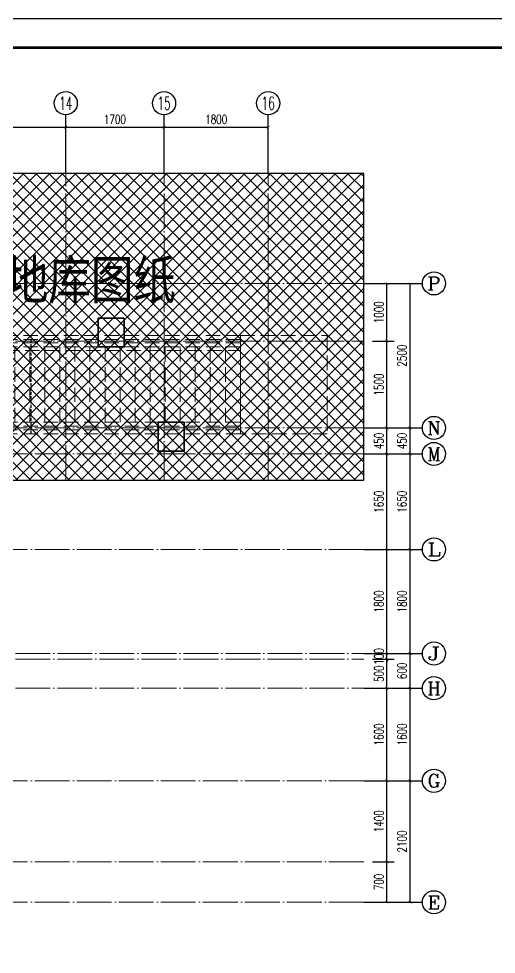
# Model space of a CAD drawing. Extents: x -812054 to 22247, y -644080 to 1003627.
# Drawn here: x -149642 to -141389, y -142946 to -126770 of the extents above; entities that cross this region are included whole.
import ezdxf
from ezdxf.enums import TextEntityAlignment as Align

# ---------------------------------------------------------------- set-up
doc = ezdxf.new("R2010")
doc.units = 0
doc.header["$LTSCALE"] = 1000
for name, pattern in [('#P_--_20B1_001_t3$0$DASH', [0.35, 0.25, -0.1]), ('DOTE', [2.42, 2, -0.2, 0.02, -0.2]), ('HIDDEN', [0.375, 0.25, -0.125])]:
    doc.linetypes.add(name, pattern=pattern)
doc.layers.get('0').update_dxf_attribs({"linetype": 'CONTINUOUS'})
doc.layers.get('DEFPOINTS').update_dxf_attribs({"linetype": 'CONTINUOUS'})
for name, color, linetype in [('-TK', 7, 'CONTINUOUS'), ('A-AXIS_TEXT', 7, 'CONTINUOUS'), ('AXIS', 3, 'CONTINUOUS'), ('DIM_SYMB', 3, 'CONTINUOUS'), ('PUB_DIM', 3, 'CONTINUOUS'), ('S-Z柱实线', 6, 'CONTINUOUS'), ('TEXT', 2, 'CONTINUOUS'), ('审核', 1, 'CONTINUOUS'), ('尺寸标注', 86, 'CONTINUOUS')]:
    doc.layers.add(name, color=color, linetype=linetype)
for name, color, linetype, lineweight in [('AXIS_TEXT', 7, 'CONTINUOUS', 20), ('DOTE', 19, 'DOTE', 9), ('STAIR', 2, 'CONTINUOUS', 18), ('填充', 251, 'CONTINUOUS', 5)]:
    doc.layers.add(name, color=color, linetype=linetype, lineweight=lineweight)
doc.styles.add('_TCH_AXIS', font='COMPLEX', dxfattribs={"bigfont": 'GBCBIG'})
doc.styles.add('_TCH_DIM_T3', font='SIMPLEX', dxfattribs={"width": 0.705882, "bigfont": 'GBCBIG'})
doc.styles.add('COMPLEX', font='COMPLEX')
doc.styles.add('黑体', font='simhei.ttf')
doc.dimstyles.new('_TCH_ARCH&&50', dxfattribs={"dimtxt": 157.5, "dimasz": 50, "dimexe": 125, "dimexo": 150, "dimgap": 58.75, "dimtad": 1, "dimdec": 0, "dimzin": 0, "dimdsep": 46, "dimtxsty": '_TCH_DIM_T3', "dimblk": 'ARCHTICK', "dimcen": 0.09, "dimclrt": 7, "dimazin": 0, "dimtfac": 1, "dimtdec": 0, "dimtix": 1, "dimtmove": 2, "dimatfit": 3, "dimldrblk": 'ARCHTICK', "dimfxl": 1, "dimtolj": 1, "dimtzin": 0, "dimarcsym": 0})

# ---------------------------------------------------------------- blocks, each defined once
blk = doc.blocks.new('A1')
blk.add_lwpolyline([(0, 59400), (0, 0), (84100, 0), (84100, 59400)], close=True)
at = {"const_width": 100}
blk.add_lwpolyline([(2500, 58400), (2500, 1000), (83100, 1000), (83100, 58400)], close=True, dxfattribs=at)
blk = doc.blocks.new('DFBFBFBGF')
at = {"layer": 'STAIR', "color": 246, "linetype": '#P_--_20B1_001_t3$0$DASH'}
for p, q in [((293136, 754230), (287317, 754230)), ((293136, 754160), (287317, 754160)), ((293136, 754030), (293136, 754230)), ((293136, 754100), (287317, 754100)), ((293136, 754030), (287317, 754030)), ((293136, 754030), (288716, 754030)), ((288716, 752730), (288716, 754030)), ((288716, 753970), (293136, 753970)), ((288976, 752730), (288976, 754030)), ((289236, 752730), (289236, 754030)), ((289496, 752730), (289496, 754030)), ((289756, 752730), (289756, 754030)), ((290016, 752730), (290016, 754030)), ((290276, 752730), (290276, 754030)), ((290536, 752730), (290536, 754030)), ((290796, 752730), (290796, 754030)), ((291056, 752730), (291056, 754030)), ((291316, 752730), (291316, 754030)), ((291576, 752730), (291576, 754030)), ((291836, 752730), (291836, 754030)), ((292096, 752730), (292096, 754030)), ((292356, 752730), (292356, 754030)), ((292616, 752730), (292616, 754030)), ((292876, 752730), (292876, 754030)), ((293136, 752730), (293136, 754030)), ((293136, 752730), (287317, 752730)), ((293136, 752730), (288716, 752730)), ((293136, 752530), (293136, 752730)), ((293136, 752660), (287317, 752660)), ((293136, 752600), (287317, 752600)), ((293136, 752530), (287317, 752530))]:
    blk.add_line(p, q, dxfattribs=at)
blk.add_lwpolyline([(293136, 754230), (294636, 754230), (294636, 752530), (293136, 752530)], close=True, dxfattribs=at)
at = {"layer": '审核', "color": 58, "linetype": 'HIDDEN', "ltscale": 0.2}
blk.add_line((289519, 752530), (289519, 754230), dxfattribs=at)
blk = doc.blocks.new('_AXISO')
blk.add_circle((0, 0), 0.5)
at = {"layer": 'A-AXIS_TEXT', "style": 'COMPLEX', "width": 1.041667}
blk.add_attdef('A', text='', height=0.56, dxfattribs=at).set_placement((-0.25, -0.28), (0.25, -0.28), align=Align.FIT)
blk = doc.blocks.new('_ArchTick')
at = {"color": 0, "linetype": 'ByBlock', "const_width": 0.15}
blk.add_lwpolyline([(-0.5, -0.5), (0.5, 0.5)], dxfattribs=at)
blk = doc.blocks.new('*D1019')
at = {"layer": 'DEFPOINTS', "color": 0, "transparency": 16777216}
for p in [(-143680, -141346), (-143280, -141346), (-143680, -142046)]:
    blk.add_point(p, dxfattribs=at)
at = {"layer": '尺寸标注', "color": 0, "lineweight": -2, "transparency": 16777216}
for p, q in [((-143530, -141346), (-143155, -141346)), ((-143280, -142046), (-143280, -141346)), ((-143530, -142046), (-143155, -142046))]:
    blk.add_line(p, q, dxfattribs=at)
at = {"layer": '尺寸标注', "color": 0, "lineweight": -2, "transparency": 16777216, "xscale": 50, "yscale": 50, "zscale": 50}
for p, rotation in [((-143280, -141346), 90), ((-143280, -142046), 270)]:
    blk.add_blockref('_ArchTick', p, dxfattribs=dict(at, rotation=rotation))
at = {"layer": '尺寸标注', "color": 7, "transparency": 16777216, "insert": (-143418, -141696), "char_height": 157.5, "attachment_point": 5, "rotation": 90, "style": '_TCH_DIM_T3'}
blk.add_mtext('\\A1;700', dxfattribs=at)
blk = doc.blocks.new('*D1020')
at = {"layer": 'DEFPOINTS', "color": 0, "transparency": 16777216}
for p in [(-143680, -139946), (-143280, -139946), (-143680, -141346)]:
    blk.add_point(p, dxfattribs=at)
at = {"layer": '尺寸标注', "color": 0, "lineweight": -2, "transparency": 16777216}
for p, q in [((-143530, -139946), (-143155, -139946)), ((-143280, -141346), (-143280, -139946)), ((-143530, -141346), (-143155, -141346))]:
    blk.add_line(p, q, dxfattribs=at)
at = {"layer": '尺寸标注', "color": 0, "lineweight": -2, "transparency": 16777216, "xscale": 50, "yscale": 50, "zscale": 50}
for p, rotation in [((-143280, -139946), 90), ((-143280, -141346), 270)]:
    blk.add_blockref('_ArchTick', p, dxfattribs=dict(at, rotation=rotation))
at = {"layer": '尺寸标注', "color": 7, "transparency": 16777216, "insert": (-143418, -140646), "char_height": 157.5, "attachment_point": 5, "rotation": 90, "style": '_TCH_DIM_T3'}
blk.add_mtext('\\A1;1400', dxfattribs=at)
blk = doc.blocks.new('*D1021')
at = {"layer": 'DEFPOINTS', "color": 0, "transparency": 16777216}
for p in [(-143680, -138346), (-143280, -138346), (-143680, -139946)]:
    blk.add_point(p, dxfattribs=at)
at = {"layer": '尺寸标注', "color": 0, "lineweight": -2, "transparency": 16777216}
for p, q in [((-143530, -138346), (-143155, -138346)), ((-143280, -139946), (-143280, -138346)), ((-143530, -139946), (-143155, -139946))]:
    blk.add_line(p, q, dxfattribs=at)
at = {"layer": '尺寸标注', "color": 0, "lineweight": -2, "transparency": 16777216, "xscale": 50, "yscale": 50, "zscale": 50}
for p, rotation in [((-143280, -138346), 90), ((-143280, -139946), 270)]:
    blk.add_blockref('_ArchTick', p, dxfattribs=dict(at, rotation=rotation))
at = {"layer": '尺寸标注', "color": 7, "transparency": 16777216, "insert": (-143418, -139146), "char_height": 157.5, "attachment_point": 5, "rotation": 90, "style": '_TCH_DIM_T3'}
blk.add_mtext('\\A1;1600', dxfattribs=at)
blk = doc.blocks.new('*D1022')
at = {"layer": 'DEFPOINTS', "color": 0, "transparency": 16777216}
for p in [(-143680, -137846), (-143280, -137846), (-143680, -138346)]:
    blk.add_point(p, dxfattribs=at)
at = {"layer": '尺寸标注', "color": 0, "lineweight": -2, "transparency": 16777216}
for p, q in [((-143530, -137846), (-143155, -137846)), ((-143280, -138346), (-143280, -137846)), ((-143530, -138346), (-143155, -138346))]:
    blk.add_line(p, q, dxfattribs=at)
at = {"layer": '尺寸标注', "color": 0, "lineweight": -2, "transparency": 16777216, "xscale": 50, "yscale": 50, "zscale": 50}
for p, rotation in [((-143280, -137846), 90), ((-143280, -138346), 270)]:
    blk.add_blockref('_ArchTick', p, dxfattribs=dict(at, rotation=rotation))
at = {"layer": '尺寸标注', "color": 7, "transparency": 16777216, "insert": (-143418, -138096), "char_height": 157.5, "attachment_point": 5, "rotation": 90, "style": '_TCH_DIM_T3'}
blk.add_mtext('\\A1;500', dxfattribs=at)
blk = doc.blocks.new('*D1023')
at = {"layer": 'DEFPOINTS', "color": 0, "transparency": 16777216}
for p in [(-143680, -137746), (-143280, -137746), (-143680, -137846)]:
    blk.add_point(p, dxfattribs=at)
at = {"layer": '尺寸标注', "color": 0, "lineweight": -2, "transparency": 16777216}
for p, q in [((-143530, -137746), (-143155, -137746)), ((-143280, -137746), (-143280, -137696)), ((-143280, -137846), (-143280, -137746)), ((-143530, -137846), (-143155, -137846)), ((-143280, -137846), (-143280, -137896))]:
    blk.add_line(p, q, dxfattribs=at)
at = {"layer": '尺寸标注', "color": 0, "lineweight": -2, "transparency": 16777216, "xscale": 50, "yscale": 50, "zscale": 50}
for p, rotation in [((-143280, -137746), 270), ((-143280, -137846), 90)]:
    blk.add_blockref('_ArchTick', p, dxfattribs=dict(at, rotation=rotation))
at = {"layer": '尺寸标注', "color": 7, "transparency": 16777216, "insert": (-143418, -137796), "char_height": 157.5, "attachment_point": 5, "rotation": 90, "style": '_TCH_DIM_T3'}
blk.add_mtext('\\A1;100', dxfattribs=at)
blk = doc.blocks.new('*D1024')
at = {"layer": 'DEFPOINTS', "color": 0, "transparency": 16777216}
for p in [(-143680, -135946), (-143280, -135946), (-143680, -137746)]:
    blk.add_point(p, dxfattribs=at)
at = {"layer": '尺寸标注', "color": 0, "lineweight": -2, "transparency": 16777216}
for p, q in [((-143530, -135946), (-143155, -135946)), ((-143280, -137746), (-143280, -135946)), ((-143530, -137746), (-143155, -137746))]:
    blk.add_line(p, q, dxfattribs=at)
at = {"layer": '尺寸标注', "color": 0, "lineweight": -2, "transparency": 16777216, "xscale": 50, "yscale": 50, "zscale": 50}
for p, rotation in [((-143280, -135946), 90), ((-143280, -137746), 270)]:
    blk.add_blockref('_ArchTick', p, dxfattribs=dict(at, rotation=rotation))
at = {"layer": '尺寸标注', "color": 7, "transparency": 16777216, "insert": (-143418, -136846), "char_height": 157.5, "attachment_point": 5, "rotation": 90, "style": '_TCH_DIM_T3'}
blk.add_mtext('\\A1;1800', dxfattribs=at)
blk = doc.blocks.new('*D1025')
at = {"layer": 'DEFPOINTS', "color": 0, "transparency": 16777216}
for p in [(-143680, -134296), (-143280, -134296), (-143680, -135946)]:
    blk.add_point(p, dxfattribs=at)
at = {"layer": '尺寸标注', "color": 0, "lineweight": -2, "transparency": 16777216}
for p, q in [((-143530, -134296), (-143155, -134296)), ((-143280, -135946), (-143280, -134296)), ((-143530, -135946), (-143155, -135946))]:
    blk.add_line(p, q, dxfattribs=at)
at = {"layer": '尺寸标注', "color": 0, "lineweight": -2, "transparency": 16777216, "xscale": 50, "yscale": 50, "zscale": 50}
for p, rotation in [((-143280, -134296), 90), ((-143280, -135946), 270)]:
    blk.add_blockref('_ArchTick', p, dxfattribs=dict(at, rotation=rotation))
at = {"layer": '尺寸标注', "color": 7, "transparency": 16777216, "insert": (-143418, -135121), "char_height": 157.5, "attachment_point": 5, "rotation": 90, "style": '_TCH_DIM_T3'}
blk.add_mtext('\\A1;1650', dxfattribs=at)
blk = doc.blocks.new('*D1026')
at = {"layer": 'DEFPOINTS', "color": 0, "transparency": 16777216}
for p in [(-143680, -133846), (-143280, -133846), (-143680, -134296)]:
    blk.add_point(p, dxfattribs=at)
at = {"layer": '尺寸标注', "color": 0, "lineweight": -2, "transparency": 16777216}
for p, q in [((-143530, -133846), (-143155, -133846)), ((-143280, -134296), (-143280, -133846)), ((-143530, -134296), (-143155, -134296))]:
    blk.add_line(p, q, dxfattribs=at)
at = {"layer": '尺寸标注', "color": 0, "lineweight": -2, "transparency": 16777216, "xscale": 50, "yscale": 50, "zscale": 50}
for p, rotation in [((-143280, -133846), 90), ((-143280, -134296), 270)]:
    blk.add_blockref('_ArchTick', p, dxfattribs=dict(at, rotation=rotation))
at = {"layer": '尺寸标注', "color": 7, "transparency": 16777216, "insert": (-143418, -134071), "char_height": 157.5, "attachment_point": 5, "rotation": 90, "style": '_TCH_DIM_T3'}
blk.add_mtext('\\A1;450', dxfattribs=at)
blk = doc.blocks.new('*D1027')
at = {"layer": 'DEFPOINTS', "color": 0, "transparency": 16777216}
for p in [(-143680, -132346), (-143280, -132346), (-143680, -133846)]:
    blk.add_point(p, dxfattribs=at)
at = {"layer": '尺寸标注', "color": 0, "lineweight": -2, "transparency": 16777216}
for p, q in [((-143530, -132346), (-143155, -132346)), ((-143280, -133846), (-143280, -132346)), ((-143530, -133846), (-143155, -133846))]:
    blk.add_line(p, q, dxfattribs=at)
at = {"layer": '尺寸标注', "color": 0, "lineweight": -2, "transparency": 16777216, "xscale": 50, "yscale": 50, "zscale": 50}
for p, rotation in [((-143280, -132346), 90), ((-143280, -133846), 270)]:
    blk.add_blockref('_ArchTick', p, dxfattribs=dict(at, rotation=rotation))
at = {"layer": '尺寸标注', "color": 7, "transparency": 16777216, "insert": (-143418, -133096), "char_height": 157.5, "attachment_point": 5, "rotation": 90, "style": '_TCH_DIM_T3'}
blk.add_mtext('\\A1;1500', dxfattribs=at)
blk = doc.blocks.new('*D1028')
at = {"layer": 'DEFPOINTS', "color": 0, "transparency": 16777216}
for p in [(-143680, -131346), (-143280, -131346), (-143680, -132346)]:
    blk.add_point(p, dxfattribs=at)
at = {"layer": '尺寸标注', "color": 0, "lineweight": -2, "transparency": 16777216}
for p, q in [((-143530, -131346), (-143155, -131346)), ((-143280, -132346), (-143280, -131346)), ((-143530, -132346), (-143155, -132346))]:
    blk.add_line(p, q, dxfattribs=at)
at = {"layer": '尺寸标注', "color": 0, "lineweight": -2, "transparency": 16777216, "xscale": 50, "yscale": 50, "zscale": 50}
for p, rotation in [((-143280, -131346), 90), ((-143280, -132346), 270)]:
    blk.add_blockref('_ArchTick', p, dxfattribs=dict(at, rotation=rotation))
at = {"layer": '尺寸标注', "color": 7, "transparency": 16777216, "insert": (-143418, -131846), "char_height": 157.5, "attachment_point": 5, "rotation": 90, "style": '_TCH_DIM_T3'}
blk.add_mtext('\\A1;1000', dxfattribs=at)
blk = doc.blocks.new('*D1056')
at = {"layer": 'DEFPOINTS', "color": 0, "transparency": 16777216}
for p in [(-143680, -139946), (-142880, -139946), (-143680, -142046)]:
    blk.add_point(p, dxfattribs=at)
at = {"layer": 'PUB_DIM', "color": 0, "lineweight": -2, "transparency": 16777216}
for p, q in [((-143530, -139946), (-142755, -139946)), ((-142880, -142046), (-142880, -139946)), ((-143530, -142046), (-142755, -142046))]:
    blk.add_line(p, q, dxfattribs=at)
at = {"layer": 'PUB_DIM', "color": 0, "lineweight": -2, "transparency": 16777216, "xscale": 50, "yscale": 50, "zscale": 50}
for p, rotation in [((-142880, -139946), 90), ((-142880, -142046), 270)]:
    blk.add_blockref('_ArchTick', p, dxfattribs=dict(at, rotation=rotation))
at = {"layer": 'PUB_DIM', "color": 7, "transparency": 16777216, "insert": (-143018, -140996), "char_height": 157.5, "attachment_point": 5, "rotation": 90, "style": '_TCH_DIM_T3'}
blk.add_mtext('\\A1;2100', dxfattribs=at)
blk = doc.blocks.new('*D1057')
at = {"layer": 'DEFPOINTS', "color": 0, "transparency": 16777216}
for p in [(-143680, -138346), (-142880, -138346), (-143680, -139946)]:
    blk.add_point(p, dxfattribs=at)
at = {"layer": 'PUB_DIM', "color": 0, "lineweight": -2, "transparency": 16777216}
for p, q in [((-143530, -138346), (-142755, -138346)), ((-142880, -139946), (-142880, -138346)), ((-143530, -139946), (-142755, -139946))]:
    blk.add_line(p, q, dxfattribs=at)
at = {"layer": 'PUB_DIM', "color": 0, "lineweight": -2, "transparency": 16777216, "xscale": 50, "yscale": 50, "zscale": 50}
for p, rotation in [((-142880, -138346), 90), ((-142880, -139946), 270)]:
    blk.add_blockref('_ArchTick', p, dxfattribs=dict(at, rotation=rotation))
at = {"layer": 'PUB_DIM', "color": 7, "transparency": 16777216, "insert": (-143018, -139146), "char_height": 157.5, "attachment_point": 5, "rotation": 90, "style": '_TCH_DIM_T3'}
blk.add_mtext('\\A1;1600', dxfattribs=at)
blk = doc.blocks.new('*D1058')
at = {"layer": 'DEFPOINTS', "color": 0, "transparency": 16777216}
for p in [(-143680, -137746), (-142880, -137746), (-143680, -138346)]:
    blk.add_point(p, dxfattribs=at)
at = {"layer": 'PUB_DIM', "color": 0, "lineweight": -2, "transparency": 16777216}
for p, q in [((-143530, -137746), (-142755, -137746)), ((-142880, -138346), (-142880, -137746)), ((-143530, -138346), (-142755, -138346))]:
    blk.add_line(p, q, dxfattribs=at)
at = {"layer": 'PUB_DIM', "color": 0, "lineweight": -2, "transparency": 16777216, "xscale": 50, "yscale": 50, "zscale": 50}
for p, rotation in [((-142880, -137746), 90), ((-142880, -138346), 270)]:
    blk.add_blockref('_ArchTick', p, dxfattribs=dict(at, rotation=rotation))
at = {"layer": 'PUB_DIM', "color": 7, "transparency": 16777216, "insert": (-143018, -138046), "char_height": 157.5, "attachment_point": 5, "rotation": 90, "style": '_TCH_DIM_T3'}
blk.add_mtext('\\A1;600', dxfattribs=at)
blk = doc.blocks.new('*D1059')
at = {"layer": 'DEFPOINTS', "color": 0, "transparency": 16777216}
for p in [(-143680, -135946), (-142880, -135946), (-143680, -137746)]:
    blk.add_point(p, dxfattribs=at)
at = {"layer": 'PUB_DIM', "color": 0, "lineweight": -2, "transparency": 16777216}
for p, q in [((-143530, -135946), (-142755, -135946)), ((-142880, -137746), (-142880, -135946)), ((-143530, -137746), (-142755, -137746))]:
    blk.add_line(p, q, dxfattribs=at)
at = {"layer": 'PUB_DIM', "color": 0, "lineweight": -2, "transparency": 16777216, "xscale": 50, "yscale": 50, "zscale": 50}
for p, rotation in [((-142880, -135946), 90), ((-142880, -137746), 270)]:
    blk.add_blockref('_ArchTick', p, dxfattribs=dict(at, rotation=rotation))
at = {"layer": 'PUB_DIM', "color": 7, "transparency": 16777216, "insert": (-143018, -136846), "char_height": 157.5, "attachment_point": 5, "rotation": 90, "style": '_TCH_DIM_T3'}
blk.add_mtext('\\A1;1800', dxfattribs=at)
blk = doc.blocks.new('*D1060')
at = {"layer": 'DEFPOINTS', "color": 0, "transparency": 16777216}
for p in [(-143680, -134296), (-142880, -134296), (-143680, -135946)]:
    blk.add_point(p, dxfattribs=at)
at = {"layer": 'PUB_DIM', "color": 0, "lineweight": -2, "transparency": 16777216}
for p, q in [((-143530, -134296), (-142755, -134296)), ((-142880, -135946), (-142880, -134296)), ((-143530, -135946), (-142755, -135946))]:
    blk.add_line(p, q, dxfattribs=at)
at = {"layer": 'PUB_DIM', "color": 0, "lineweight": -2, "transparency": 16777216, "xscale": 50, "yscale": 50, "zscale": 50}
for p, rotation in [((-142880, -134296), 90), ((-142880, -135946), 270)]:
    blk.add_blockref('_ArchTick', p, dxfattribs=dict(at, rotation=rotation))
at = {"layer": 'PUB_DIM', "color": 7, "transparency": 16777216, "insert": (-143018, -135121), "char_height": 157.5, "attachment_point": 5, "rotation": 90, "style": '_TCH_DIM_T3'}
blk.add_mtext('\\A1;1650', dxfattribs=at)
blk = doc.blocks.new('*D1061')
at = {"layer": 'DEFPOINTS', "color": 0, "transparency": 16777216}
for p in [(-143680, -133846), (-142880, -133846), (-143680, -134296)]:
    blk.add_point(p, dxfattribs=at)
at = {"layer": 'PUB_DIM', "color": 0, "lineweight": -2, "transparency": 16777216}
for p, q in [((-143530, -133846), (-142755, -133846)), ((-142880, -134296), (-142880, -133846)), ((-143530, -134296), (-142755, -134296))]:
    blk.add_line(p, q, dxfattribs=at)
at = {"layer": 'PUB_DIM', "color": 0, "lineweight": -2, "transparency": 16777216, "xscale": 50, "yscale": 50, "zscale": 50}
for p, rotation in [((-142880, -133846), 90), ((-142880, -134296), 270)]:
    blk.add_blockref('_ArchTick', p, dxfattribs=dict(at, rotation=rotation))
at = {"layer": 'PUB_DIM', "color": 7, "transparency": 16777216, "insert": (-143018, -134071), "char_height": 157.5, "attachment_point": 5, "rotation": 90, "style": '_TCH_DIM_T3'}
blk.add_mtext('\\A1;450', dxfattribs=at)
blk = doc.blocks.new('*D1062')
at = {"layer": 'DEFPOINTS', "color": 0, "transparency": 16777216}
for p in [(-143680, -131346), (-142880, -131346), (-143680, -133846)]:
    blk.add_point(p, dxfattribs=at)
at = {"layer": 'PUB_DIM', "color": 0, "lineweight": -2, "transparency": 16777216}
for p, q in [((-143530, -131346), (-142755, -131346)), ((-142880, -133846), (-142880, -131346)), ((-143530, -133846), (-142755, -133846))]:
    blk.add_line(p, q, dxfattribs=at)
at = {"layer": 'PUB_DIM', "color": 0, "lineweight": -2, "transparency": 16777216, "xscale": 50, "yscale": 50, "zscale": 50}
for p, rotation in [((-142880, -131346), 90), ((-142880, -133846), 270)]:
    blk.add_blockref('_ArchTick', p, dxfattribs=dict(at, rotation=rotation))
at = {"layer": 'PUB_DIM', "color": 7, "transparency": 16777216, "insert": (-143018, -132596), "char_height": 157.5, "attachment_point": 5, "rotation": 90, "style": '_TCH_DIM_T3'}
blk.add_mtext('\\A1;2500', dxfattribs=at)
blk = doc.blocks.new('*D1064')
at = {"layer": 'DEFPOINTS', "color": 0, "transparency": 16777216}
for p in [(-148830, -128646), (-151730, -129446), (-148830, -129446)]:
    blk.add_point(p, dxfattribs=at)
at = {"layer": 'PUB_DIM', "color": 0, "lineweight": -2, "transparency": 16777216}
for p, q in [((-151730, -129296), (-151730, -128521)), ((-148830, -129296), (-148830, -128521)), ((-151730, -128646), (-148830, -128646))]:
    blk.add_line(p, q, dxfattribs=at)
at = {"layer": 'PUB_DIM', "color": 0, "lineweight": -2, "transparency": 16777216, "xscale": 50, "yscale": 50, "zscale": 50, "rotation": 180}
blk.add_blockref('_ArchTick', (-151730, -128646), dxfattribs=at)
at = {"layer": 'PUB_DIM', "color": 0, "lineweight": -2, "transparency": 16777216, "xscale": 50, "yscale": 50, "zscale": 50}
blk.add_blockref('_ArchTick', (-148830, -128646), dxfattribs=at)
at = {"layer": 'PUB_DIM', "color": 7, "transparency": 16777216, "insert": (-150280, -128509), "char_height": 157.5, "attachment_point": 5, "style": '_TCH_DIM_T3'}
blk.add_mtext('\\A1;2900', dxfattribs=at)
blk = doc.blocks.new('*D1065')
at = {"layer": 'DEFPOINTS', "color": 0, "transparency": 16777216}
for p in [(-147130, -128646), (-148830, -129446), (-147130, -129446)]:
    blk.add_point(p, dxfattribs=at)
at = {"layer": 'PUB_DIM', "color": 0, "lineweight": -2, "transparency": 16777216}
for p, q in [((-148830, -129296), (-148830, -128521)), ((-147130, -129296), (-147130, -128521)), ((-148830, -128646), (-147130, -128646))]:
    blk.add_line(p, q, dxfattribs=at)
at = {"layer": 'PUB_DIM', "color": 0, "lineweight": -2, "transparency": 16777216, "xscale": 50, "yscale": 50, "zscale": 50, "rotation": 180}
blk.add_blockref('_ArchTick', (-148830, -128646), dxfattribs=at)
at = {"layer": 'PUB_DIM', "color": 0, "lineweight": -2, "transparency": 16777216, "xscale": 50, "yscale": 50, "zscale": 50}
blk.add_blockref('_ArchTick', (-147130, -128646), dxfattribs=at)
at = {"layer": 'PUB_DIM', "color": 7, "transparency": 16777216, "insert": (-147980, -128509), "char_height": 157.5, "attachment_point": 5, "style": '_TCH_DIM_T3'}
blk.add_mtext('\\A1;1700', dxfattribs=at)
blk = doc.blocks.new('*D1066')
at = {"layer": 'DEFPOINTS', "color": 0, "transparency": 16777216}
for p in [(-145330, -128646), (-147130, -129446), (-145330, -129446)]:
    blk.add_point(p, dxfattribs=at)
at = {"layer": 'PUB_DIM', "color": 0, "lineweight": -2, "transparency": 16777216}
for p, q in [((-147130, -129296), (-147130, -128521)), ((-145330, -129296), (-145330, -128521)), ((-147130, -128646), (-145330, -128646))]:
    blk.add_line(p, q, dxfattribs=at)
at = {"layer": 'PUB_DIM', "color": 0, "lineweight": -2, "transparency": 16777216, "xscale": 50, "yscale": 50, "zscale": 50, "rotation": 180}
blk.add_blockref('_ArchTick', (-147130, -128646), dxfattribs=at)
at = {"layer": 'PUB_DIM', "color": 0, "lineweight": -2, "transparency": 16777216, "xscale": 50, "yscale": 50, "zscale": 50}
blk.add_blockref('_ArchTick', (-145330, -128646), dxfattribs=at)
at = {"layer": 'PUB_DIM', "color": 7, "transparency": 16777216, "insert": (-146230, -128509), "char_height": 157.5, "attachment_point": 5, "style": '_TCH_DIM_T3'}
blk.add_mtext('\\A1;1800', dxfattribs=at)

msp = doc.modelspace()

# ---------------------------------------------------------------- hatches: boundary and pattern name
at = {"layer": '填充'}
h = msp.add_hatch(dxfattribs=at)
h.set_pattern_fill('ANSI37', color=196, scale=100, style=0)
h.set_pattern_definition([(45, (-250703.12, -243616.84), (-112.2532, 112.2532), []), (135, (-250703.12, -243616.84), (-112.2532, -112.2532), [])])
h.paths.add_polyline_path([(-154630.5, -136046.12), (-156230.3, -136046.12), (-156230.3, -142946.11), (-150030.3, -142946.11), (-150030.3, -141446.12), (-151780.5, -141446.12), (-151780.5, -142146.11), (-154480.5, -142146.11), (-154480.5, -140046.12), (-154930.5, -140046.12), (-154930.5, -138245.85), (-154630.5, -138245.85)])
h.paths.add_polyline_path([(-156230.3, -133746.12), (-154630.5, -133746.12), (-154630.49, -132246.12), (-151630.49, -132246.12), (-151630.49, -138245.87), (-150030.3, -138245.86), (-150030.3, -134746.11), (-143680.29, -134746.11), (-143680.29, -129446.11), (-156230.3, -129446.11)])

# ---------------------------------------------------------------- linework, layer by layer
at = {"layer": 'AXIS'}
for p, q in [((-148830.3, -129446.11), (-148830.3, -128431.5)), ((-147130.3, -129446.11), (-147130.3, -128431.5)), ((-145330.3, -129446.11), (-145330.3, -128431.5)), ((-143680.29, -131346.11), (-142665.68, -131346.11)), ((-143680.29, -133846.11), (-142665.68, -133846.11)), ((-143680.29, -134296.11), (-142665.68, -134296.11)), ((-143680.29, -135946.11), (-142665.68, -135946.11)), ((-143680.29, -137746.11), (-142665.68, -137746.11)), ((-143680.29, -138345.84), (-142665.68, -138345.84)), ((-143680.29, -139946.11), (-142665.68, -139946.11)), ((-143680.29, -142046.11), (-142665.68, -142046.11))]:
    msp.add_line(p, q, dxfattribs=at)
at = {"layer": 'DIM_SYMB'}
msp.add_lwpolyline([(-156230.3, -129446.11), (-156230.3, -134746.11), (-156230.3, -134746.11), (-156230.3, -142946.11), (-150030.3, -142946.11), (-150030.3, -134746.11), (-143680.29, -134746.11), (-143680.29, -129446.11)], close=True, dxfattribs=at)
at = {"layer": 'DOTE', "linetype": 'DOTE', "ltscale": 0.3}
for p, q in [((-148830.3, -134746.11), (-148830.3, -129446.11)), ((-147130.3, -134746.11), (-147130.3, -129446.11)), ((-145330.3, -134746.11), (-145330.3, -129446.11)), ((-143680.29, -131346.11), (-156230.3, -131346.11)), ((-156230.3, -132346.12), (-143680.29, -132346.12)), ((-143680.29, -133846.11), (-156230.3, -133846.11)), ((-143680.29, -134296.11), (-156230.3, -134296.11)), ((-143680.29, -135946.11), (-156230.3, -135946.11)), ((-156230.3, -137746.11), (-143680.29, -137746.11)), ((-156230.3, -137846.11), (-143680.29, -137846.11)), ((-156230.3, -138345.84), (-143680.29, -138345.84)), ((-143680.29, -139946.11), (-156230.3, -139946.11)), ((-143680.29, -141346.12), (-151881.07, -141346.12)), ((-143680.29, -142046.11), (-156230.3, -142046.11))]:
    msp.add_line(p, q, dxfattribs=at)
at = {"layer": 'S-Z柱实线', "color": 2, "lineweight": 35}
for points in [[(-147817.87, -131946.11), (-148267.87, -131946.11), (-148267.87, -132446.11), (-147817.87, -132446.11)], [(-146780.5, -133746.11), (-147230.5, -133746.11), (-147230.5, -134246.11), (-146780.5, -134246.11)]]:
    msp.add_lwpolyline(points, close=True, dxfattribs=at)

# ---------------------------------------------------------------- block references
at = {"layer": '-TK', "xscale": 0.5, "yscale": 0.5, "zscale": 0.5}
msp.add_blockref('A1', (-159676.1, -156470.18), dxfattribs=at)
msp.add_blockref('DFBFBFBGF', (-438947.07, -886476.02))
at = {"layer": 'AXIS'}
ref = msp.add_blockref('_AXISO', (-148830.3, -128231.5), dxfattribs=dict(at, xscale=400, yscale=400, zscale=400))
ref.add_attrib('A', '14', dxfattribs={"layer": 'AXIS_TEXT', "height": 226.274, "style": '_TCH_AXIS', "width": 0.677419}).set_placement((-148943.44, -128344.64), (-148717.16, -128344.64), align=Align.FIT)
ref = msp.add_blockref('_AXISO', (-147130.3, -128231.5), dxfattribs=dict(at, xscale=400, yscale=400, zscale=400))
ref.add_attrib('A', '15', dxfattribs={"layer": 'AXIS_TEXT', "height": 226.274, "style": '_TCH_AXIS', "width": 0.724138}).set_placement((-147243.44, -128344.64), (-147017.16, -128344.64), align=Align.FIT)
ref = msp.add_blockref('_AXISO', (-145330.3, -128231.5), dxfattribs=dict(at, xscale=400, yscale=400, zscale=400))
ref.add_attrib('A', '16', dxfattribs={"layer": 'AXIS_TEXT', "height": 226.274, "style": '_TCH_AXIS', "width": 0.724138}).set_placement((-145443.44, -128344.64), (-145217.16, -128344.64), align=Align.FIT)
ref = msp.add_blockref('_AXISO', (-142465.68, -131346.11), dxfattribs=dict(at, xscale=400, yscale=400, zscale=400))
ref.add_attrib('A', 'P', dxfattribs={"layer": 'AXIS_TEXT', "height": 226.27, "style": '_TCH_AXIS', "width": 1.235294}).set_placement((-142578.82, -131459.25), (-142352.55, -131459.25), align=Align.FIT)
ref = msp.add_blockref('_AXISO', (-142465.68, -133846.11), dxfattribs=dict(at, xscale=400, yscale=400, zscale=400))
ref.add_attrib('A', 'N', dxfattribs={"layer": 'AXIS_TEXT', "height": 226.27, "style": '_TCH_AXIS', "width": 1.105263}).set_placement((-142578.82, -133959.25), (-142352.55, -133959.25), align=Align.FIT)
ref = msp.add_blockref('_AXISO', (-142465.68, -134296.11), dxfattribs=dict(at, xscale=400, yscale=400, zscale=400))
ref.add_attrib('A', 'M', dxfattribs={"layer": 'AXIS_TEXT', "height": 226.27, "style": '_TCH_AXIS'}).set_placement((-142578.82, -134409.25), (-142352.55, -134409.25), align=Align.FIT)
ref = msp.add_blockref('_AXISO', (-142465.68, -135946.11), dxfattribs=dict(at, xscale=400, yscale=400, zscale=400))
ref.add_attrib('A', 'L', dxfattribs={"layer": 'AXIS_TEXT', "height": 226.27, "style": '_TCH_AXIS', "width": 1.4}).set_placement((-142578.82, -136059.25), (-142352.55, -136059.25), align=Align.FIT)
ref = msp.add_blockref('_AXISO', (-142465.68, -137746.11), dxfattribs=dict(at, xscale=400, yscale=400, zscale=400))
ref.add_attrib('A', 'J', dxfattribs={"layer": 'AXIS_TEXT', "height": 226.27, "style": '_TCH_AXIS', "width": 1.909091}).set_placement((-142578.82, -137859.25), (-142352.55, -137859.25), align=Align.FIT)
ref = msp.add_blockref('_AXISO', (-142465.68, -138345.84), dxfattribs=dict(at, xscale=400, yscale=400, zscale=400))
ref.add_attrib('A', 'H', dxfattribs={"layer": 'AXIS_TEXT', "height": 226.27, "style": '_TCH_AXIS', "width": 1.05}).set_placement((-142578.82, -138458.98), (-142352.55, -138458.98), align=Align.FIT)
ref = msp.add_blockref('_AXISO', (-142465.68, -139946.11), dxfattribs=dict(at, xscale=400, yscale=400, zscale=400))
ref.add_attrib('A', 'G', dxfattribs={"layer": 'AXIS_TEXT', "height": 226.27, "style": '_TCH_AXIS', "width": 1.166667}).set_placement((-142578.82, -140059.25), (-142352.55, -140059.25), align=Align.FIT)
ref = msp.add_blockref('_AXISO', (-142465.68, -142046.11), dxfattribs=dict(at, xscale=400, yscale=400, zscale=400))
ref.add_attrib('A', 'E', dxfattribs={"layer": 'AXIS_TEXT', "height": 226.27, "style": '_TCH_AXIS', "width": 1.3125}).set_placement((-142578.82, -142159.25), (-142352.55, -142159.25), align=Align.FIT)

# ---------------------------------------------------------------- texts
at = {"layer": 'TEXT', "color": 2, "style": '黑体', "width": 0.8}
msp.add_text('阴影部分详地库图纸', height=672.945, dxfattribs=at).set_placement((-153535.01, -131619.75))

# ---------------------------------------------------------------- dimensions: what is measured, and where the dimension line sits
at = {"layer": 'PUB_DIM'}
for p1, p2, distance, picture, middle in [((-151730.3, -129446.11), (-148830.3, -129446.11), 799.99, '*D1064', (-150280.3, -128508.61)), ((-148830.3, -129446.11), (-147130.3, -129446.11), 799.99, '*D1065', (-147980.3, -128508.61)), ((-147130.3, -129446.11), (-145330.3, -129446.11), 799.99, '*D1066', (-146230.3, -128508.61)), ((-143680.29, -133846.11), (-143680.29, -131346.11), -800, '*D1062', (-143017.79, -132596.11)), ((-143680.29, -134296.11), (-143680.29, -133846.11), -800, '*D1061', (-143017.79, -134071.11)), ((-143680.29, -135946.11), (-143680.29, -134296.11), -800, '*D1060', (-143017.79, -135121.11)), ((-143680.29, -137746.11), (-143680.29, -135946.11), -800, '*D1059', (-143017.79, -136846.11)), ((-143680.29, -138345.84), (-143680.29, -137746.11), -800, '*D1058', (-143017.79, -138045.98)), ((-143680.29, -139946.11), (-143680.29, -138345.84), -800, '*D1057', (-143017.79, -139145.98)), ((-143680.29, -142046.11), (-143680.29, -139946.11), -800, '*D1056', (-143017.79, -140996.11))]:
    dim = msp.add_aligned_dim(p1=p1, p2=p2, distance=distance, dimstyle='_TCH_ARCH&&50', dxfattribs=at)
    dim.commit()
    dim.dimension.update_dxf_attribs({"geometry": picture, "text_midpoint": middle})
at = {"layer": '尺寸标注', "color": 106}
for p1, p2, picture, middle in [((-143680.29, -132346.12), (-143680.29, -131346.11), '*D1028', (-143417.79, -131846.11)), ((-143680.29, -133846.11), (-143680.29, -132346.12), '*D1027', (-143417.79, -133096.11)), ((-143680.29, -134296.11), (-143680.29, -133846.11), '*D1026', (-143417.79, -134071.11)), ((-143680.29, -135946.11), (-143680.29, -134296.11), '*D1025', (-143417.79, -135121.11)), ((-143680.29, -137746.11), (-143680.29, -135946.11), '*D1024', (-143417.79, -136846.11)), ((-143680.29, -137846.11), (-143680.29, -137746.11), '*D1023', (-143417.79, -137796.11)), ((-143680.29, -138345.84), (-143680.29, -137846.11), '*D1022', (-143417.79, -138095.98)), ((-143680.29, -139946.11), (-143680.29, -138345.84), '*D1021', (-143417.79, -139145.98)), ((-143680.29, -141346.12), (-143680.29, -139946.11), '*D1020', (-143417.79, -140646.11)), ((-143680.29, -142046.11), (-143680.29, -141346.12), '*D1019', (-143417.79, -141696.11))]:
    dim = msp.add_aligned_dim(p1=p1, p2=p2, distance=-400, dimstyle='_TCH_ARCH&&50', dxfattribs=at)
    dim.commit()
    dim.dimension.update_dxf_attribs({"geometry": picture, "text_midpoint": middle})

doc.saveas('drawing.dxf')
